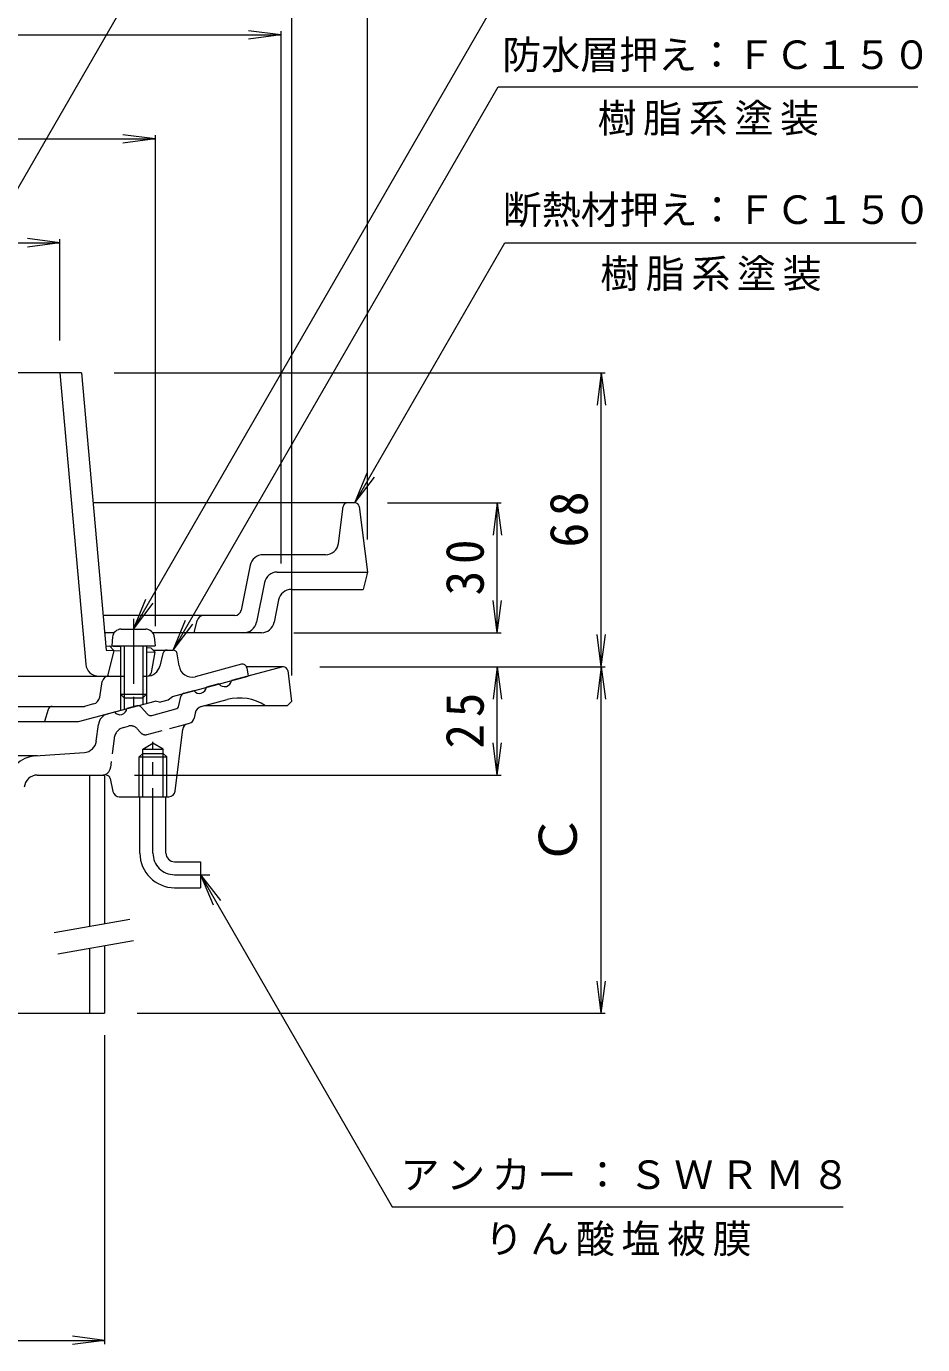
# Model space of a CAD drawing. Units: millimetres, scale not verified. Extents: x -288 to 225, y -396 to 382.
# Drawn here: x 7.2 to 214.1, y -200.9 to 103.4 of the extents above; entities that cross this region are included whole.
import ezdxf
from ezdxf.enums import TextEntityAlignment as Align

# ---------------------------------------------------------------- set-up
doc = ezdxf.new("R2010")
doc.units = ezdxf.units.MM
doc.header["$LTSCALE"] = 3
doc.linetypes.add('CHAIN1', pattern=[8, 5, -1, 1, -1])
doc.linetypes.add('DASHED1', pattern=[1.8, 1.2, -0.6])
for name, color, linetype, lineweight in [('0-0_通り芯', 3, 'Continuous', 9), ('0-1_躯体', 2, 'Continuous', 9), ('0-2_仕上', 6, 'Continuous', 9), ('0-3_建具', 4, 'Continuous', 9), ('0-4_その他', 7, 'Continuous', 9), ('0-5_寸法', 7, 'Continuous', 9), ('0-9', 4, 'Continuous', 9), ('0-A', 4, 'Continuous', 9)]:
    doc.layers.add(name, color=color, linetype=linetype, lineweight=lineweight)
doc.styles.add('ＭＳ ゴシック', font='')
doc.styles.get('ＭＳ ゴシック').set_extended_font_data('MS Gothic')

msp = doc.modelspace()

# ---------------------------------------------------------------- linework, layer by layer
at = {"layer": '0-0_通り芯'}
for p, q in [((66.378, -44.437), (54.523, -47.614)), ((66.496, -44.437), (57.992, -44.437)), ((67.488, -45.313), (68.379, -52.438)), ((51.625, -48.391), (48.727, -49.167)), ((42.383, -53.401), (42.808, -51.325)), ((43.529, -50.56), (45.829, -49.944)), ((32.675, -53.468), (30.375, -54.085)), ((33.683, -53.771), (35.088, -55.355)), ((36.095, -55.658), (41.662, -54.166)), ((47.549, -53.624), (53.52, -52.024)), ((67.378, -53.437), (48.245, -53.437)), ((67.378, -53.437), (68.379, -52.438)), ((23.311, -61.594), (23.778, -57.795)), ((25.979, -55.262), (27.477, -54.861)), ((44.358, -57.585), (44.787, -57.47)), ((46.107, -55.155), (45.868, -56.322)), ((41.538, -73.117), (43.257, -58.854)), ((34.018, -63.438), (36.378, -62.075)), ((34.019, -74.438), (34.019, -63.438)), ((38.738, -74.438), (38.738, -63.438)), ((9.703, -64.997), (-67.345, -64.997)), ((9.215, -65.014), (20.543, -64.222)), ((33.203, -65.237), (34.019, -64.437)), ((33.203, -65.237), (39.553, -65.237)), ((33.203, -74.438), (33.203, -65.237)), ((34.019, -64.437), (38.738, -64.437)), ((38.738, -64.437), (39.553, -65.237)), ((39.553, -74.438), (39.553, -65.237)), ((9.672, -69.437), (25.22, -69.437)), ((26.539, -70.241), (27.137, -73.232)), ((28.608, -74.438), (40.048, -74.438)), ((33.378, -87.438), (33.378, -74.438)), ((39.378, -87.438), (39.378, -74.438)), ((41.378, -89.437), (47.378, -89.437)), ((47.378, -89.437), (47.378, -95.437)), ((41.378, -95.437), (47.378, -95.437))]:
    msp.add_line(p, q, dxfattribs=at)
at = {"layer": '0-0_通り芯', "linetype": 'DASHED1'}
for p, q in [((35.041, -60.081), (44.358, -57.585)), ((29.621, -58.428), (30.726, -58.132)), ((32.74, -58.737), (33.53, -59.628)), ((27.419, -60.96), (26.594, -67.681))]:
    msp.add_line(p, q, dxfattribs=at)
at = {"layer": '0-0_通り芯', "linetype": 'CHAIN1'}
for p, q in [((36.378, -87.438), (36.378, -61.771)), ((41.378, -92.438), (49.502, -92.438))]:
    msp.add_line(p, q, dxfattribs=at)
at = {"layer": '0-0_通り芯'}
msp.add_lwpolyline([(34.019, -63.438), (38.738, -63.438), (36.378, -62.075)], dxfattribs=at)
for centre, radius, start, end in [((66.496, -45.437), 1, 7.12427, 90), ((52.912, -47.399), 1.625, 217.6203, 352.37941), ((43.787, -51.526), 1, 104.9995, 168.43462), ((47.117, -48.952), 1.625, 217.6203, 352.37941), ((56.367, -62.649), 11, 56.8709, 105.00014), ((28.764, -53.869), 1.625, 217.61978, 352.38089), ((32.934, -54.434), 1, 41.56502, 104.99922), ((41.403, -53.2), 1, 284.9995, 348.43358), ((48.066, -55.556), 2, 104.9995, 168.43483), ((26.756, -58.16), 3, 105.00018, 172.99992), ((35.836, -54.692), 1, 221.56422, 284.9995), ((44.746, -59.034), 1.5, 105.00027, 173.12592), ((44.399, -56.021), 1.5, 285.00009, 348.43399), ((20.334, -61.229), 3, 273.99982, 352.99992), ((9.703, -71.997), 7, 94.00002, 175.91455), ((9.672, -72.438), 3, 90, 175.91454), ((25.559, -70.438), 1, 11.30994, 90), ((28.608, -72.938), 1.5, 191.31021, 270), ((40.048, -72.938), 1.5, 270, 353.12592), ((41.378, -87.438), 8, 180, 270), ((41.378, -87.438), 2, 180, 270)]:
    msp.add_arc(centre, radius, start, end, dxfattribs=at)
at = {"layer": '0-0_通り芯', "linetype": 'DASHED1'}
for centre, radius, start, end in [((30.397, -61.326), 3, 105.00018, 172.99992), ((31.244, -60.064), 2, 41.56493, 104.9995), ((34.652, -58.632), 1.5, 221.56496, 285.00009), ((24.609, -67.438), 2, 270, 353.00002)]:
    msp.add_arc(centre, radius, start, end, dxfattribs=at)
at = {"layer": '0-0_通り芯', "linetype": 'CHAIN1'}
msp.add_arc((41.378, -87.438), 5, 180, 270, dxfattribs=at)
at = {"layer": '0-1_躯体'}
for p, q in [((36.401, -40.581), (41.011, -40.581)), ((38.689, -41.339), (37.946, -44.309)), ((42.401, -44.25), (42.001, -41.44)), ((56.814, -43.866), (46.147, -46.724)), ((58.06, -44.668), (58.378, -46.581)), ((24.087, -51.417), (24.673, -47.839)), ((26.153, -46.581), (29.748, -46.581)), ((34.008, -46.581), (35.036, -46.581)), ((28.878, -50.761), (28.878, -54.485)), ((29.749, -51.631), (29.749, -54.252)), ((34.008, -51.631), (34.008, -53.111)), ((34.878, -50.761), (34.878, -52.878)), ((-62.322, -53.581), (20.558, -53.581)), ((12.171, -54.306), (11.378, -57.081)), ((19.191, -57.081), (36.878, -52.342)), ((22.631, -53.026), (20.558, -53.581)), ((37.878, -52.592), (36.878, -52.342)), ((37.878, -52.592), (39.878, -52.056)), ((-70.622, -57.081), (19.191, -57.081))]:
    msp.add_line(p, q, dxfattribs=at)
msp.add_lwpolyline([(39.878, -52.056), (40.879, -51.27), (58.378, -46.581)], dxfattribs=at)
for centre, radius, start, end in [((39.659, -41.581), 1, 90, 165.96278), ((41.011, -41.581), 1, 8.10742, 90), ((35.036, -43.581), 3, 270, 345.96295), ((45.371, -43.827), 3, 188.10805, 285.00021), ((57.073, -44.832), 1, 9.46167, 105.00026), ((26.153, -48.081), 1.5, 90, 170.70525), ((22.113, -51.094), 2, 285.00018, 350.70537), ((13.133, -54.581), 1, 90, 164.05402)]:
    msp.add_arc(centre, radius, start, end, dxfattribs=at)
at = {"layer": '0-2_仕上'}
for p, q in [((19.898, 23.419), (-83.141, 23.419)), ((14.878, 23.419), (20.854, -43.847)), ((19.898, 23.419), (25.584, -40.581)), ((25.495, -39.576), (28.878, -39.726)), ((25.584, -40.581), (28.878, -40.727)), ((27.378, -40.661), (25.878, -46.581)), ((27.378, -40.661), (26.378, -39.615)), ((34.878, -39.991), (35.878, -40.036)), ((34.878, -40.993), (36.878, -41.081)), ((36.878, -41.081), (35.878, -40.036)), ((36.028, -45.76), (36.878, -41.081)), ((-70.622, -46.581), (26.153, -46.581))]:
    msp.add_line(p, q, dxfattribs=at)
for centre, radius, start, end in [((23.843, -43.581), 3, 185.0768, 270), ((35.044, -45.581), 1, 270, 349.69667)]:
    msp.add_arc(centre, radius, start, end, dxfattribs=at)
at = {"layer": '0-3_建具'}
for p, q in [((21.72, -69.438), (21.72, -104.438)), ((25.22, -69.437), (25.22, -103.82)), ((21.72, -109.515), (21.72, -124.437)), ((25.22, -108.897), (25.22, -124.437)), ((-88.78, -124.437), (25.22, -124.437))]:
    msp.add_line(p, q, dxfattribs=at)
at = {"layer": '0-3_建具', "color": 7}
for p, q in [((31.051, -102.792), (13.554, -105.877)), ((31.919, -107.716), (14.423, -110.801))]:
    msp.add_line(p, q, dxfattribs=at)
at = {"layer": '0-4_その他'}
for p, q in [((85.878, -15.081), (85.878, 150.398)), ((68.379, 126.319), (68.379, -46.438)), ((-129.122, 101.419), (65.878, 101.419)), ((65.878, 101.419), (58.443, 102.398)), ((65.878, 101.419), (58.443, 100.44)), ((65.878, 102.319), (65.878, -20.581)), ((-100.122, 77.419), (36.878, 77.419)), ((36.878, 77.419), (29.443, 78.398)), ((36.878, 77.419), (29.443, 76.44)), ((36.878, 78.319), (36.878, -35.081)), ((-78.122, 53.419), (14.878, 53.419)), ((14.878, 53.419), (7.443, 54.398)), ((14.878, 53.419), (7.443, 52.44)), ((14.878, 30.919), (14.878, 54.319)), ((27.428, 23.419), (140.778, 23.419)), ((139.878, 23.419), (138.899, 15.983)), ((139.878, -44.437), (139.878, 23.419)), ((139.878, 23.419), (140.857, 15.983)), ((90.496, -6.581), (116.778, -6.581)), ((115.878, -6.581), (114.899, -14.017)), ((115.878, -36.581), (115.878, -6.581)), ((115.878, -6.581), (116.857, -14.017)), ((115.878, -36.581), (114.899, -29.145)), ((115.878, -36.581), (116.857, -29.145)), ((68.919, -36.581), (116.778, -36.581)), ((139.878, -44.437), (138.899, -37.002)), ((139.878, -44.437), (140.857, -37.002)), ((74.878, -44.437), (140.778, -44.437)), ((115.878, -44.437), (114.899, -51.873)), ((115.878, -69.438), (115.878, -44.437)), ((115.878, -44.437), (116.857, -51.873)), ((139.878, -44.437), (138.899, -51.873)), ((139.878, -44.437), (140.857, -51.873)), ((139.878, -124.437), (139.878, -44.437)), ((115.878, -69.438), (114.899, -62.002)), ((115.878, -69.438), (116.857, -62.002)), ((32.109, -69.438), (116.778, -69.438)), ((139.878, -124.437), (138.899, -117.002)), ((139.878, -124.437), (140.857, -117.002)), ((32.72, -124.437), (140.778, -124.437)), ((25.22, -129.441), (25.22, -200.841)), ((-88.781, -199.941), (25.22, -199.941)), ((25.22, -199.941), (17.784, -198.962)), ((25.22, -199.941), (17.784, -200.92))]:
    msp.add_line(p, q, dxfattribs=at)
at = {"layer": '0-5_寸法'}
for p, q in [((31.878, -35.731), (124.918, 125.419)), ((82.996, -6.581), (117.637, 53.419)), ((117.637, 53.419), (212.594, 53.419)), ((82.996, -6.581), (85.866, 0.348)), ((82.996, -6.581), (87.561, -0.631)), ((31.878, -35.731), (34.748, -28.802)), ((31.878, -35.731), (36.444, -29.781)), ((41.011, -40.581), (43.881, -33.652)), ((41.011, -40.581), (45.576, -34.631)), ((47.378, -92.438), (50.249, -99.367)), ((47.378, -92.438), (51.944, -98.388)), ((47.378, -92.438), (91.636, -169.093)), ((91.636, -169.093), (195.72, -169.093))]:
    msp.add_line(p, q, dxfattribs=at)
for points in [[(-19.44, 23.419), (60.235, 161.419), (183.416, 161.419)], [(41.011, -40.581), (116.066, 89.419), (212.935, 89.419)]]:
    msp.add_lwpolyline(points, dxfattribs=at)
at = {"layer": '0-9'}
for p, q in [((29.052, -35.731), (34.704, -35.731)), ((27.06, -37.557), (26.878, -39.631)), ((36.697, -37.557), (36.878, -39.631)), ((26.878, -39.631), (36.878, -39.631)), ((28.878, -39.631), (28.878, -50.761)), ((29.748, -39.631), (29.748, -51.631)), ((34.008, -39.631), (34.008, -51.631)), ((34.878, -39.631), (34.878, -50.761)), ((29.748, -51.631), (28.878, -50.761)), ((28.878, -50.761), (34.878, -50.761)), ((29.748, -51.631), (34.008, -51.631)), ((34.008, -51.631), (34.878, -50.761))]:
    msp.add_line(p, q, dxfattribs=at)
for centre, start, end in [((29.052, -37.731), 90, 174.99998), ((34.704, -37.731), 5.00002, 90)]:
    msp.add_arc(centre, 2, start, end, dxfattribs=at)
at = {"layer": '0-A'}
for p, q in [((82.996, -6.581), (22.563, -6.581)), ((79.207, -15.953), (80.269, -7.457)), ((83.988, -7.457), (85.878, -22.581)), ((58.838, -20.993), (56.761, -31.375)), ((76.23, -18.581), (61.779, -18.581)), ((65.059, -22.581), (85.878, -22.581)), ((85.878, -22.581), (84.878, -26.581)), ((62.117, -24.993), (60.281, -34.169)), ((68.338, -26.581), (84.878, -26.581)), ((65.396, -28.993), (64.361, -34.17)), ((55.29, -32.581), (24.873, -32.581)), ((45.878, -36.581), (46.594, -33.717)), ((27.416, -36.581), (25.229, -36.581)), ((61.419, -36.581), (36.341, -36.581))]:
    msp.add_line(p, q, dxfattribs=at)
at = {"layer": '0-A', "linetype": 'CHAIN1'}
msp.add_line((31.878, -33.399), (31.878, -53.682), dxfattribs=at)
at = {"layer": '0-A'}
for centre, radius, start, end in [((81.261, -7.581), 1, 90, 172.87474), ((82.996, -7.581), 1, 7.12526, 90), ((76.23, -15.581), 3, 270, 352.87482), ((61.779, -21.581), 3, 90, 168.69017), ((65.059, -25.581), 3, 90, 168.69017), ((68.338, -29.581), 3, 90, 168.68983), ((48.05, -34.081), 1.5, 90, 165.96344), ((55.29, -31.081), 1.5, 270, 348.69006), ((57.34, -33.581), 3, 270, 348.69), ((61.419, -33.581), 3, 270, 348.68983)]:
    msp.add_arc(centre, radius, start, end, dxfattribs=at)

# ---------------------------------------------------------------- texts
at = {"layer": '0-4_その他', "color": 2, "style": 'ＭＳ ゴシック'}
msp.add_text('Ｃ', height=8.798, rotation=90, dxfattribs=at).set_placement((136.878, -90.437), align=Align.BOTTOM_LEFT)
at = {"layer": '0-4_その他', "color": 2, "char_height": 8.798, "attachment_point": 7, "rotation": 90, "style": 'ＭＳ ゴシック'}
for s, insert in [('\\T1.27;\\W0.95;68', (136.878, -16.884)), ('\\T1.27;\\W0.95;30', (112.878, -27.956)), ('\\T1.27;\\W0.95;25', (112.878, -63.313))]:
    msp.add_mtext(s, dxfattribs=dict(at, insert=insert))
at = {"layer": '0-5_寸法', "style": 'ＭＳ ゴシック'}
for s, p in [('防水層押え：ＦＣ１５０', (117.011, 91.574)), ('断熱材押え：ＦＣ１５０', (117.119, 55.809))]:
    msp.add_text(s, height=6.598, dxfattribs=at).set_placement(p, align=Align.BOTTOM_LEFT)
at = {"layer": '0-5_寸法', "char_height": 6.598, "attachment_point": 7, "style": 'ＭＳ ゴシック'}
for s, insert in [('\\T1.17;樹脂系塗装', (139.001, 78.162)), ('\\T1.17;樹脂系塗装', (139.615, 42.281)), ('\\T1.17;アンカー：ＳＷＲＭ８', (93.544, -165.322)), ('\\T1.17;りん酸塩被膜', (112.928, -180.543))]:
    msp.add_mtext(s, dxfattribs=dict(at, insert=insert))

doc.saveas('drawing.dxf')
